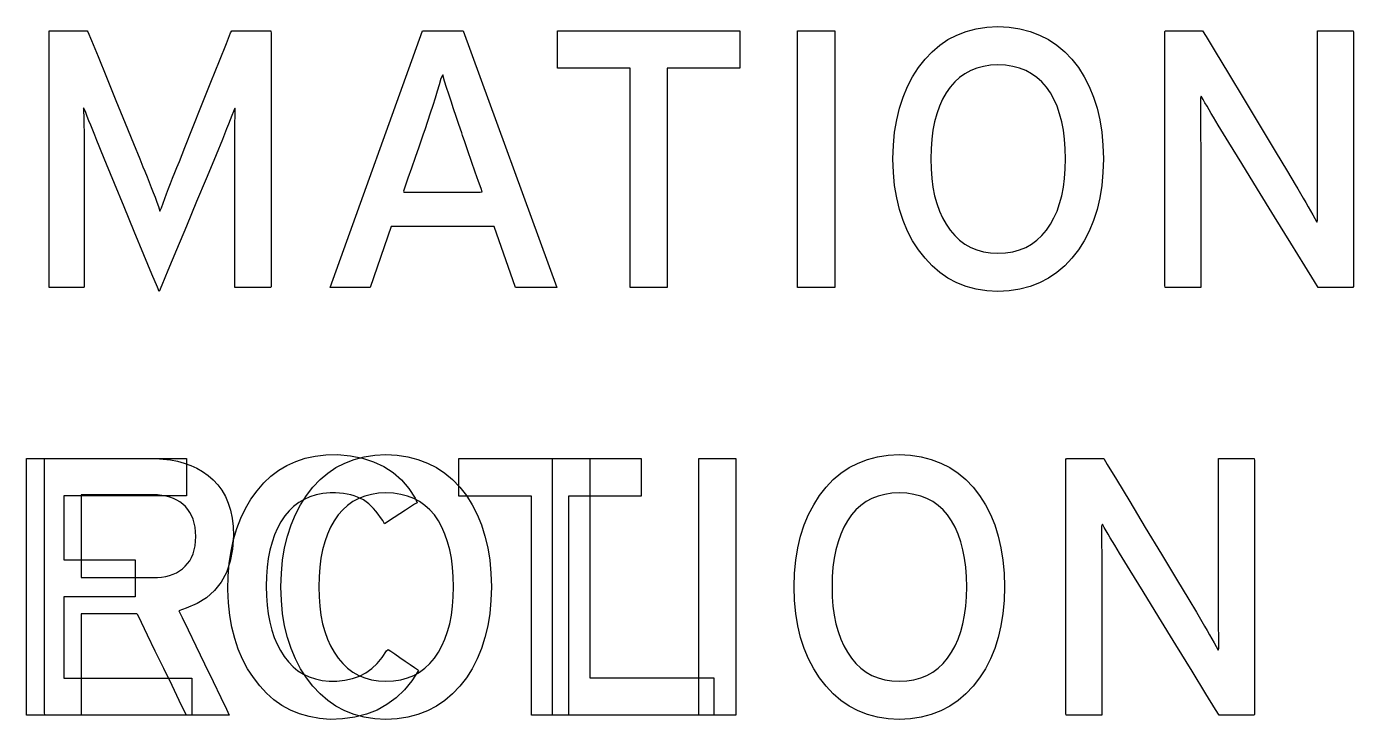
# Model space of a CAD drawing. Extents: x 1 to 47.7, y 0.2 to 33.4.
# Drawn here: x 19.027 to 19.63, y 13.414 to 13.729 of the extents above; entities that cross this region are included whole.
import ezdxf

# ---------------------------------------------------------------- set-up
doc = ezdxf.new("R2010")
doc.units = 0
doc.header["$MEASUREMENT"] = 0
doc.layers.add('5_1__STANDARD_FRONT_OVERLA', color=7, linetype='CONTINUOUS')
doc.layers.add('5_2__BAY_CONTROL_FRONT_OVE', color=7, linetype='CONTINUOUS')

msp = doc.modelspace()

# ---------------------------------------------------------------- linework, layer by layer
at = {"layer": '5_1__STANDARD_FRONT_OVERLA'}
for points in [[(19.1212, 13.6106), (19.1212, 13.61282), (19.1212, 13.61875), (19.1212, 13.6273), (19.1212, 13.63737), (19.1212, 13.64786), (19.1212, 13.65768), (19.1212, 13.66574), (19.1212, 13.67094), (19.1212, 13.67296), (19.12121, 13.67581), (19.12122, 13.67852), (19.12125, 13.68109), (19.12128, 13.68352), (19.12132, 13.68581), (19.12137, 13.68796), (19.12142, 13.68997), (19.12149, 13.69184), (19.12127, 13.69213), (19.12064, 13.69049), (19.11995, 13.68872), (19.1192, 13.68681), (19.1184, 13.68477), (19.11754, 13.68261), (19.11663, 13.68031), (19.11566, 13.67788), (19.11463, 13.67532), (19.11382, 13.67336), (19.11168, 13.66824), (19.10821, 13.65994), (19.1039, 13.64964), (19.09924, 13.6385), (19.09472, 13.62768), (19.09082, 13.61835), (19.08803, 13.61167), (19.08683, 13.60881), (19.08604, 13.61066), (19.08359, 13.61659), (19.07994, 13.62543), (19.07556, 13.63602), (19.07095, 13.64719), (19.06657, 13.65778), (19.06292, 13.66663), (19.06047, 13.67255), (19.05957, 13.67473), (19.05855, 13.67732), (19.05757, 13.67978), (19.05665, 13.68211), (19.05578, 13.6843), (19.05496, 13.68637), (19.0542, 13.6883), (19.05349, 13.69011), (19.05283, 13.69178), (19.05245, 13.69224), (19.05251, 13.6904), (19.05257, 13.68842), (19.05262, 13.6863), (19.05266, 13.68404), (19.0527, 13.68164), (19.05272, 13.6791), (19.05274, 13.67642), (19.05275, 13.67361), (19.05275, 13.6716), (19.05275, 13.66718), (19.05275, 13.65966), (19.05275, 13.65014), (19.05275, 13.6397), (19.05275, 13.62944), (19.05275, 13.62046), (19.05275, 13.61386), (19.05275, 13.61072), (19.0524, 13.6106), (19.05105, 13.6106), (19.04897, 13.6106), (19.04644, 13.6106), (19.04373, 13.6106), (19.04113, 13.6106), (19.03893, 13.6106), (19.0374, 13.6106), (19.03682, 13.6106), (19.03682, 13.6148), (19.03682, 13.62601), (19.03682, 13.64217), (19.03682, 13.6612), (19.03682, 13.68104), (19.03682, 13.69961), (19.03682, 13.71485), (19.03682, 13.72468), (19.03686, 13.72727), (19.03775, 13.72727), (19.03962, 13.72727), (19.04216, 13.72727), (19.04507, 13.72727), (19.04803, 13.72727), (19.05072, 13.72727), (19.05286, 13.72727), (19.05411, 13.72727), (19.0545, 13.72681), (19.05614, 13.72277), (19.0591, 13.71549), (19.06293, 13.70607), (19.06719, 13.69561), (19.07142, 13.6852), (19.07518, 13.67597), (19.07802, 13.66899), (19.07948, 13.66539), (19.08031, 13.66341), (19.08135, 13.6609), (19.08233, 13.65846), (19.08327, 13.65609), (19.08416, 13.65379), (19.08501, 13.65156), (19.0858, 13.64941), (19.08654, 13.64732), (19.08723, 13.64531), (19.08792, 13.64684), (19.08864, 13.64888), (19.08942, 13.65101), (19.09024, 13.65321), (19.09111, 13.65549), (19.09203, 13.65785), (19.093, 13.66029), (19.09401, 13.66282), (19.09496, 13.66516), (19.09604, 13.66786), (19.09856, 13.67418), (19.10209, 13.68301), (19.10618, 13.69325), (19.11039, 13.7038), (19.11428, 13.71355), (19.11742, 13.7214), (19.11936, 13.72625), (19.11984, 13.72727), (19.12089, 13.72727), (19.12291, 13.72727), (19.12559, 13.72727), (19.12861, 13.72727), (19.13164, 13.72727), (19.13438, 13.72727), (19.13649, 13.72727), (19.13766, 13.72727), (19.13779, 13.72592), (19.13779, 13.71757), (19.13779, 13.70336), (19.13779, 13.68535), (19.13779, 13.66561), (19.13779, 13.64622), (19.13779, 13.62925), (19.13779, 13.61676), (19.13779, 13.61082), (19.13742, 13.6106), (19.13602, 13.6106), (19.13386, 13.6106), (19.13122, 13.6106), (19.1284, 13.6106), (19.12569, 13.6106), (19.12339, 13.6106), (19.1218, 13.6106)], [(19.51613, 13.669), (19.51592, 13.66279), (19.51537, 13.65688), (19.51447, 13.65128), (19.51323, 13.64597), (19.51164, 13.64096), (19.50971, 13.63625), (19.50743, 13.63184), (19.5048, 13.62773), (19.50182, 13.62389), (19.49853, 13.62043), (19.49498, 13.61742), (19.49117, 13.61486), (19.4871, 13.61275), (19.48277, 13.61108), (19.47818, 13.60987), (19.47332, 13.6091), (19.46821, 13.60878), (19.46313, 13.6091), (19.45832, 13.60987), (19.45377, 13.61108), (19.44949, 13.61275), (19.44548, 13.61486), (19.44173, 13.61742), (19.43825, 13.62043), (19.43503, 13.62389), (19.43205, 13.62773), (19.42936, 13.63184), (19.42703, 13.63625), (19.42505, 13.64096), (19.42342, 13.64597), (19.42215, 13.65128), (19.42123, 13.65688), (19.42066, 13.66279), (19.42045, 13.669), (19.42066, 13.67521), (19.42123, 13.68113), (19.42215, 13.68675), (19.42342, 13.69209), (19.42505, 13.69713), (19.42703, 13.70187), (19.42936, 13.70633), (19.43205, 13.71049), (19.43503, 13.71433), (19.43825, 13.71773), (19.44173, 13.72069), (19.44548, 13.72321), (19.44949, 13.72528), (19.45377, 13.72691), (19.45832, 13.7281), (19.46313, 13.72884), (19.46821, 13.72914), (19.47332, 13.72884), (19.47818, 13.7281), (19.48277, 13.72691), (19.4871, 13.72528), (19.49117, 13.72321), (19.49498, 13.72069), (19.49853, 13.71773), (19.50182, 13.71433), (19.5048, 13.71049), (19.50743, 13.70633), (19.50971, 13.70187), (19.51164, 13.69713), (19.51323, 13.69209), (19.51447, 13.68675), (19.51537, 13.68113), (19.51592, 13.67521)], [(19.61372, 13.61065), (19.61207, 13.61332), (19.60769, 13.62044), (19.60138, 13.63069), (19.59396, 13.64274), (19.58625, 13.65526), (19.57907, 13.66693), (19.57323, 13.67642), (19.56954, 13.6824), (19.56837, 13.68433), (19.56727, 13.68616), (19.56621, 13.68793), (19.56519, 13.68966), (19.5642, 13.69133), (19.56324, 13.69295), (19.56232, 13.69452), (19.56144, 13.69604), (19.56059, 13.69751), (19.56024, 13.69656), (19.56024, 13.69375), (19.56025, 13.69086), (19.56026, 13.68787), (19.56028, 13.6848), (19.5603, 13.68163), (19.56033, 13.67838), (19.56036, 13.67503), (19.56039, 13.6716), (19.5604, 13.66946), (19.5604, 13.66404), (19.5604, 13.65587), (19.5604, 13.64606), (19.5604, 13.6357), (19.5604, 13.62588), (19.5604, 13.61772), (19.5604, 13.61229), (19.56038, 13.61065), (19.55962, 13.61065), (19.55791, 13.61065), (19.55553, 13.61065), (19.5528, 13.61065), (19.55, 13.61065), (19.54743, 13.61065), (19.54539, 13.61065), (19.54419, 13.61065), (19.54399, 13.61147), (19.54399, 13.61902), (19.54399, 13.63277), (19.54399, 13.6506), (19.54399, 13.67039), (19.54399, 13.69003), (19.54399, 13.70741), (19.54399, 13.7204), (19.54399, 13.7269), (19.54431, 13.72727), (19.54573, 13.72727), (19.54796, 13.72727), (19.55072, 13.72727), (19.55367, 13.72727), (19.55651, 13.72727), (19.55893, 13.72727), (19.56061, 13.72727), (19.56124, 13.72727), (19.56281, 13.72467), (19.56699, 13.71774), (19.573, 13.70777), (19.58008, 13.69604), (19.58743, 13.68386), (19.59428, 13.6725), (19.59985, 13.66327), (19.60336, 13.65744), (19.60455, 13.65545), (19.60581, 13.65329), (19.60702, 13.6512), (19.60818, 13.64918), (19.60928, 13.64724), (19.61034, 13.64538), (19.61134, 13.64359), (19.61229, 13.64187), (19.6132, 13.64023), (19.61354, 13.64117), (19.61351, 13.64406), (19.61348, 13.64703), (19.61345, 13.65009), (19.61344, 13.65322), (19.61342, 13.65644), (19.61341, 13.65974), (19.61341, 13.66312), (19.6134, 13.66658), (19.6134, 13.66871), (19.6134, 13.67412), (19.6134, 13.68225), (19.6134, 13.69202), (19.6134, 13.70233), (19.6134, 13.7121), (19.6134, 13.72023), (19.6134, 13.72564), (19.61342, 13.72727), (19.61418, 13.72727), (19.61589, 13.72727), (19.61827, 13.72727), (19.621, 13.72727), (19.6238, 13.72727), (19.62637, 13.72727), (19.62841, 13.72727), (19.62961, 13.72727), (19.62981, 13.72645), (19.62981, 13.71889), (19.62981, 13.70514), (19.62981, 13.68732), (19.62981, 13.66753), (19.62981, 13.64788), (19.62981, 13.63051), (19.62981, 13.61752), (19.62981, 13.61102), (19.62951, 13.61065), (19.62819, 13.61065), (19.6261, 13.61065), (19.62353, 13.61065), (19.62078, 13.61065), (19.61813, 13.61065), (19.61587, 13.61065), (19.6143, 13.61065)], [(19.22439, 13.6808), (19.22309, 13.68463), (19.22186, 13.68831), (19.22069, 13.69183), (19.21958, 13.6952), (19.21853, 13.69842), (19.21755, 13.70148), (19.21663, 13.70438), (19.21577, 13.70713), (19.21499, 13.70553), (19.21416, 13.7027), (19.21325, 13.69971), (19.21227, 13.69655), (19.21121, 13.69322), (19.21008, 13.68972), (19.20887, 13.68606), (19.20759, 13.68222), (19.20692, 13.68023), (19.20614, 13.67798), (19.20485, 13.67429), (19.20326, 13.66972), (19.20158, 13.66486), (19.19999, 13.66029), (19.1987, 13.65659), (19.19792, 13.65435), (19.19803, 13.65394), (19.20057, 13.65394), (19.20522, 13.65394), (19.2112, 13.65394), (19.21774, 13.65394), (19.22403, 13.65394), (19.22931, 13.65394), (19.23279, 13.65394), (19.23373, 13.65398), (19.23321, 13.65549), (19.23209, 13.6587), (19.23059, 13.66302), (19.2289, 13.66786), (19.22723, 13.67264), (19.22579, 13.67679), (19.22478, 13.6797)], [(19.4989, 13.669), (19.49879, 13.67358), (19.49847, 13.67793), (19.49794, 13.68204), (19.49719, 13.68591), (19.49623, 13.68954), (19.49505, 13.69294), (19.49366, 13.6961), (19.49205, 13.69903), (19.49023, 13.70167), (19.48818, 13.704), (19.48594, 13.70602), (19.48349, 13.70773), (19.48084, 13.70914), (19.47799, 13.71024), (19.47493, 13.71104), (19.47167, 13.71154), (19.46821, 13.71173), (19.46482, 13.71154), (19.46162, 13.71104), (19.45861, 13.71024), (19.45581, 13.70914), (19.45319, 13.70773), (19.45077, 13.70602), (19.44855, 13.704), (19.44651, 13.70167), (19.44467, 13.69903), (19.44303, 13.6961), (19.44161, 13.69294), (19.44041, 13.68954), (19.43942, 13.68591), (19.43866, 13.68204), (19.43811, 13.67793), (19.43779, 13.67358), (19.43768, 13.669), (19.43779, 13.66447), (19.43811, 13.66018), (19.43866, 13.65612), (19.43942, 13.65229), (19.44041, 13.64869), (19.44161, 13.64532), (19.44303, 13.64219), (19.44467, 13.63929), (19.44651, 13.63659), (19.44855, 13.63415), (19.45077, 13.63204), (19.45319, 13.63025), (19.45581, 13.62879), (19.45861, 13.62765), (19.46162, 13.62684), (19.46482, 13.62635), (19.46821, 13.62619), (19.47167, 13.62635), (19.47493, 13.62684), (19.47799, 13.62765), (19.48084, 13.62879), (19.48349, 13.63025), (19.48594, 13.63204), (19.48818, 13.63415), (19.49023, 13.63659), (19.49205, 13.63929), (19.49366, 13.64219), (19.49505, 13.64532), (19.49623, 13.64869), (19.49719, 13.65229), (19.49794, 13.65612), (19.49847, 13.66018), (19.49879, 13.66447)], [(19.12062, 13.49795), (19.12019, 13.49177), (19.11912, 13.48617), (19.11741, 13.48115), (19.11505, 13.47673), (19.11206, 13.47289), (19.10842, 13.46964), (19.10414, 13.46697), (19.09921, 13.46489), (19.09586, 13.46363), (19.09729, 13.46068), (19.09998, 13.45512), (19.10352, 13.44781), (19.10746, 13.43966), (19.11139, 13.43155), (19.11486, 13.42437), (19.11746, 13.41901), (19.11875, 13.41635), (19.11842, 13.41621), (19.11678, 13.41621), (19.1142, 13.41621), (19.11104, 13.41621), (19.10766, 13.41621), (19.10443, 13.41621), (19.10171, 13.41621), (19.09987, 13.41621), (19.09926, 13.41622), (19.09829, 13.41823), (19.09597, 13.42301), (19.09273, 13.42971), (19.08897, 13.43746), (19.08512, 13.44541), (19.08159, 13.45269), (19.0788, 13.45845), (19.07716, 13.46183), (19.0767, 13.46235), (19.07497, 13.46235), (19.07189, 13.46235), (19.06791, 13.46235), (19.06353, 13.46235), (19.05921, 13.46235), (19.05543, 13.46235), (19.05267, 13.46235), (19.0514, 13.46235), (19.05136, 13.46119), (19.05136, 13.45708), (19.05136, 13.45082), (19.05136, 13.44327), (19.05136, 13.43529), (19.05136, 13.42774), (19.05136, 13.42148), (19.05136, 13.41737), (19.05134, 13.41621), (19.05052, 13.41621), (19.04873, 13.41621), (19.04627, 13.41621), (19.04347, 13.41621), (19.04062, 13.41621), (19.03805, 13.41621), (19.03604, 13.41621), (19.03492, 13.41621), (19.03479, 13.41754), (19.03479, 13.42607), (19.03479, 13.44063), (19.03479, 13.45903), (19.03479, 13.47911), (19.03479, 13.4987), (19.03479, 13.51563), (19.03479, 13.52771), (19.03479, 13.53278), (19.03632, 13.53282), (19.04098, 13.53282), (19.04786, 13.53282), (19.05605, 13.53282), (19.06461, 13.53282), (19.07262, 13.53282), (19.07917, 13.53282), (19.08333, 13.53282), (19.08529, 13.53282), (19.08874, 13.53264), (19.09206, 13.53225), (19.09524, 13.53163), (19.09828, 13.53079), (19.10119, 13.52972), (19.10397, 13.52844), (19.10661, 13.52693), (19.10912, 13.5252), (19.11148, 13.52321), (19.11359, 13.52096), (19.11543, 13.51845), (19.11698, 13.51567), (19.11827, 13.51265), (19.11927, 13.50936), (19.12, 13.50581), (19.12045, 13.50201)], [(19.23789, 13.47456), (19.23768, 13.46835), (19.23713, 13.46244), (19.23623, 13.45683), (19.23499, 13.45152), (19.2334, 13.44651), (19.23147, 13.4418), (19.22919, 13.4374), (19.22657, 13.43328), (19.22358, 13.42945), (19.22029, 13.42599), (19.21674, 13.42298), (19.21294, 13.42042), (19.20886, 13.4183), (19.20453, 13.41664), (19.19994, 13.41542), (19.19508, 13.41465), (19.18997, 13.41433), (19.18489, 13.41465), (19.18008, 13.41542), (19.17554, 13.41664), (19.17126, 13.4183), (19.16724, 13.42042), (19.16349, 13.42298), (19.16001, 13.42599), (19.15679, 13.42945), (19.15381, 13.43328), (19.15112, 13.4374), (19.14879, 13.4418), (19.14681, 13.44651), (19.14518, 13.45152), (19.14391, 13.45683), (19.14299, 13.46244), (19.14242, 13.46835), (19.14221, 13.47456), (19.14242, 13.48077), (19.14299, 13.48668), (19.14391, 13.49231), (19.14518, 13.49764), (19.14681, 13.50268), (19.14879, 13.50743), (19.15112, 13.51188), (19.15381, 13.51604), (19.15679, 13.51988), (19.16001, 13.52329), (19.16349, 13.52625), (19.16724, 13.52876), (19.17126, 13.53084), (19.17554, 13.53247), (19.18008, 13.53365), (19.18489, 13.5344), (19.18997, 13.5347), (19.19508, 13.5344), (19.19994, 13.53365), (19.20453, 13.53247), (19.20886, 13.53084), (19.21294, 13.52876), (19.21674, 13.52625), (19.22029, 13.52329), (19.22358, 13.51988), (19.22657, 13.51604), (19.22919, 13.51188), (19.23147, 13.50743), (19.2334, 13.50268), (19.23499, 13.49764), (19.23623, 13.49231), (19.23713, 13.48668), (19.23768, 13.48077)], [(19.10356, 13.49746), (19.10345, 13.49962), (19.1032, 13.50165), (19.10282, 13.50354), (19.1023, 13.5053), (19.10164, 13.50693), (19.10085, 13.50842), (19.09992, 13.50978), (19.09885, 13.51101), (19.09764, 13.51214), (19.0963, 13.51315), (19.09487, 13.51403), (19.09332, 13.51476), (19.09168, 13.51537), (19.08992, 13.51583), (19.08806, 13.51615), (19.08609, 13.51634), (19.0843, 13.51639), (19.08267, 13.51639), (19.07902, 13.51639), (19.07399, 13.51639), (19.06826, 13.51639), (19.06249, 13.51639), (19.05732, 13.51639), (19.05343, 13.51639), (19.05148, 13.51639), (19.05136, 13.51563), (19.05136, 13.51236), (19.05136, 13.5072), (19.05136, 13.50092), (19.05136, 13.49425), (19.05136, 13.48797), (19.05136, 13.48281), (19.05136, 13.47954), (19.05148, 13.47878), (19.05343, 13.47878), (19.05732, 13.47878), (19.06249, 13.47878), (19.06826, 13.47878), (19.07399, 13.47878), (19.07902, 13.47878), (19.08267, 13.47878), (19.0843, 13.47878), (19.08607, 13.47883), (19.088, 13.47901), (19.08984, 13.47931), (19.09157, 13.47975), (19.0932, 13.48032), (19.09473, 13.48102), (19.09615, 13.48186), (19.09748, 13.48282), (19.0987, 13.48391), (19.09981, 13.48512), (19.10077, 13.48647), (19.10159, 13.48796), (19.10227, 13.48958), (19.1028, 13.49135), (19.10319, 13.49325), (19.10345, 13.49529)], [(19.22066, 13.47456), (19.22056, 13.47914), (19.22023, 13.48348), (19.2197, 13.48759), (19.21895, 13.49146), (19.21799, 13.4951), (19.21681, 13.4985), (19.21542, 13.50166), (19.21381, 13.50458), (19.21199, 13.50723), (19.20995, 13.50955), (19.2077, 13.51157), (19.20525, 13.51329), (19.2026, 13.5147), (19.19975, 13.5158), (19.19669, 13.5166), (19.19343, 13.5171), (19.18997, 13.51729), (19.18658, 13.5171), (19.18338, 13.5166), (19.18038, 13.5158), (19.17757, 13.5147), (19.17495, 13.51329), (19.17253, 13.51157), (19.17031, 13.50955), (19.16827, 13.50723), (19.16643, 13.50458), (19.16479, 13.50166), (19.16337, 13.4985), (19.16217, 13.4951), (19.16119, 13.49146), (19.16042, 13.48759), (19.15987, 13.48348), (19.15955, 13.47914), (19.15944, 13.47456), (19.15955, 13.47003), (19.15987, 13.46573), (19.16042, 13.46167), (19.16119, 13.45784), (19.16217, 13.45424), (19.16337, 13.45088), (19.16479, 13.44775), (19.16643, 13.44484), (19.16827, 13.44214), (19.17031, 13.4397), (19.17253, 13.43759), (19.17495, 13.4358), (19.17757, 13.43434), (19.18038, 13.4332), (19.18338, 13.43239), (19.18658, 13.4319), (19.18997, 13.43174), (19.19343, 13.4319), (19.19669, 13.43239), (19.19975, 13.4332), (19.2026, 13.43434), (19.20525, 13.4358), (19.2077, 13.43759), (19.20995, 13.4397), (19.21199, 13.44214), (19.21381, 13.44484), (19.21542, 13.44775), (19.21681, 13.45088), (19.21799, 13.45424), (19.21895, 13.45784), (19.2197, 13.46167), (19.22023, 13.46573), (19.22056, 13.47003)]]:
    msp.add_lwpolyline(points, close=True, dxfattribs=at)
for points in [[(19.24889, 13.61065), (19.23912, 13.63833), (19.19241, 13.63833), (19.18273, 13.61065), (19.16458, 13.61065), (19.20657, 13.72727), (19.22512, 13.72727), (19.26761, 13.61065), (19.24889, 13.61065)], [(19.31788, 13.71018), (19.31788, 13.61065), (19.30098, 13.61065), (19.30098, 13.71018), (19.26803, 13.71018), (19.26803, 13.72727), (19.35088, 13.72727), (19.35088, 13.71018), (19.31788, 13.71018)], [(19.37708, 13.61065), (19.37708, 13.72727), (19.39398, 13.72727), (19.39398, 13.61065), (19.37708, 13.61065)], [(19.26575, 13.41621), (19.26575, 13.53282), (19.28265, 13.53282), (19.28265, 13.43329), (19.339, 13.43329), (19.339, 13.41621), (19.26575, 13.41621)]]:
    msp.add_lwpolyline(points, dxfattribs=at)
at = {"layer": '5_2__BAY_CONTROL_FRONT_OVE'}
for points in [[(19.1212, 13.6106), (19.1212, 13.61282), (19.1212, 13.61875), (19.1212, 13.6273), (19.1212, 13.63737), (19.1212, 13.64786), (19.1212, 13.65768), (19.1212, 13.66574), (19.1212, 13.67094), (19.1212, 13.67296), (19.12121, 13.67581), (19.12122, 13.67852), (19.12125, 13.68109), (19.12128, 13.68352), (19.12132, 13.68581), (19.12137, 13.68796), (19.12142, 13.68997), (19.12149, 13.69184), (19.12127, 13.69213), (19.12064, 13.69049), (19.11995, 13.68872), (19.1192, 13.68681), (19.1184, 13.68477), (19.11754, 13.68261), (19.11663, 13.68031), (19.11566, 13.67788), (19.11463, 13.67532), (19.11382, 13.67336), (19.11168, 13.66824), (19.10821, 13.65994), (19.1039, 13.64964), (19.09924, 13.6385), (19.09472, 13.62768), (19.09082, 13.61835), (19.08803, 13.61167), (19.08683, 13.60881), (19.08604, 13.61066), (19.08359, 13.61659), (19.07994, 13.62543), (19.07556, 13.63602), (19.07095, 13.64719), (19.06657, 13.65778), (19.06292, 13.66663), (19.06047, 13.67255), (19.05957, 13.67473), (19.05855, 13.67732), (19.05757, 13.67978), (19.05665, 13.68211), (19.05578, 13.6843), (19.05496, 13.68637), (19.0542, 13.6883), (19.05349, 13.69011), (19.05283, 13.69178), (19.05245, 13.69224), (19.05251, 13.6904), (19.05257, 13.68842), (19.05262, 13.6863), (19.05266, 13.68404), (19.0527, 13.68164), (19.05272, 13.6791), (19.05274, 13.67642), (19.05275, 13.67361), (19.05275, 13.6716), (19.05275, 13.66718), (19.05275, 13.65966), (19.05275, 13.65014), (19.05275, 13.6397), (19.05275, 13.62944), (19.05275, 13.62046), (19.05275, 13.61386), (19.05275, 13.61072), (19.0524, 13.6106), (19.05105, 13.6106), (19.04897, 13.6106), (19.04644, 13.6106), (19.04373, 13.6106), (19.04113, 13.6106), (19.03893, 13.6106), (19.0374, 13.6106), (19.03682, 13.6106), (19.03682, 13.6148), (19.03682, 13.62601), (19.03682, 13.64217), (19.03682, 13.6612), (19.03682, 13.68104), (19.03682, 13.69961), (19.03682, 13.71485), (19.03682, 13.72468), (19.03686, 13.72727), (19.03775, 13.72727), (19.03962, 13.72727), (19.04216, 13.72727), (19.04507, 13.72727), (19.04803, 13.72727), (19.05072, 13.72727), (19.05286, 13.72727), (19.05411, 13.72727), (19.0545, 13.72681), (19.05614, 13.72277), (19.0591, 13.71549), (19.06293, 13.70607), (19.06719, 13.69561), (19.07142, 13.6852), (19.07518, 13.67597), (19.07802, 13.66899), (19.07948, 13.66539), (19.08031, 13.66341), (19.08135, 13.6609), (19.08233, 13.65846), (19.08327, 13.65609), (19.08416, 13.65379), (19.08501, 13.65156), (19.0858, 13.64941), (19.08654, 13.64732), (19.08723, 13.64531), (19.08792, 13.64684), (19.08864, 13.64888), (19.08942, 13.65101), (19.09024, 13.65321), (19.09111, 13.65549), (19.09203, 13.65785), (19.093, 13.66029), (19.09401, 13.66282), (19.09496, 13.66516), (19.09604, 13.66786), (19.09856, 13.67418), (19.10209, 13.68301), (19.10618, 13.69325), (19.11039, 13.7038), (19.11428, 13.71355), (19.11742, 13.7214), (19.11936, 13.72625), (19.11984, 13.72727), (19.12089, 13.72727), (19.12291, 13.72727), (19.12559, 13.72727), (19.12861, 13.72727), (19.13164, 13.72727), (19.13438, 13.72727), (19.13649, 13.72727), (19.13766, 13.72727), (19.13779, 13.72592), (19.13779, 13.71757), (19.13779, 13.70336), (19.13779, 13.68535), (19.13779, 13.66561), (19.13779, 13.64622), (19.13779, 13.62925), (19.13779, 13.61676), (19.13779, 13.61082), (19.13742, 13.6106), (19.13602, 13.6106), (19.13386, 13.6106), (19.13122, 13.6106), (19.1284, 13.6106), (19.12569, 13.6106), (19.12339, 13.6106), (19.1218, 13.6106)], [(19.51613, 13.669), (19.51592, 13.66279), (19.51537, 13.65688), (19.51447, 13.65128), (19.51323, 13.64597), (19.51164, 13.64096), (19.50971, 13.63625), (19.50743, 13.63184), (19.5048, 13.62773), (19.50182, 13.62389), (19.49853, 13.62043), (19.49498, 13.61742), (19.49117, 13.61486), (19.4871, 13.61275), (19.48277, 13.61108), (19.47818, 13.60987), (19.47332, 13.6091), (19.46821, 13.60878), (19.46313, 13.6091), (19.45832, 13.60987), (19.45377, 13.61108), (19.44949, 13.61275), (19.44548, 13.61486), (19.44173, 13.61742), (19.43825, 13.62043), (19.43503, 13.62389), (19.43205, 13.62773), (19.42936, 13.63184), (19.42703, 13.63625), (19.42505, 13.64096), (19.42342, 13.64597), (19.42215, 13.65128), (19.42123, 13.65688), (19.42066, 13.66279), (19.42045, 13.669), (19.42066, 13.67521), (19.42123, 13.68113), (19.42215, 13.68675), (19.42342, 13.69209), (19.42505, 13.69713), (19.42703, 13.70187), (19.42936, 13.70633), (19.43205, 13.71049), (19.43503, 13.71433), (19.43825, 13.71773), (19.44173, 13.72069), (19.44548, 13.72321), (19.44949, 13.72528), (19.45377, 13.72691), (19.45832, 13.7281), (19.46313, 13.72884), (19.46821, 13.72914), (19.47332, 13.72884), (19.47818, 13.7281), (19.48277, 13.72691), (19.4871, 13.72528), (19.49117, 13.72321), (19.49498, 13.72069), (19.49853, 13.71773), (19.50182, 13.71433), (19.5048, 13.71049), (19.50743, 13.70633), (19.50971, 13.70187), (19.51164, 13.69713), (19.51323, 13.69209), (19.51447, 13.68675), (19.51537, 13.68113), (19.51592, 13.67521)], [(19.61372, 13.61065), (19.61207, 13.61332), (19.60769, 13.62044), (19.60138, 13.63069), (19.59396, 13.64274), (19.58625, 13.65526), (19.57907, 13.66693), (19.57323, 13.67642), (19.56954, 13.6824), (19.56837, 13.68433), (19.56727, 13.68616), (19.56621, 13.68793), (19.56519, 13.68966), (19.5642, 13.69133), (19.56324, 13.69295), (19.56232, 13.69452), (19.56144, 13.69604), (19.56059, 13.69751), (19.56024, 13.69656), (19.56024, 13.69375), (19.56025, 13.69086), (19.56026, 13.68787), (19.56028, 13.6848), (19.5603, 13.68163), (19.56033, 13.67838), (19.56036, 13.67503), (19.56039, 13.6716), (19.5604, 13.66946), (19.5604, 13.66404), (19.5604, 13.65587), (19.5604, 13.64606), (19.5604, 13.6357), (19.5604, 13.62588), (19.5604, 13.61772), (19.5604, 13.61229), (19.56038, 13.61065), (19.55962, 13.61065), (19.55791, 13.61065), (19.55553, 13.61065), (19.5528, 13.61065), (19.55, 13.61065), (19.54743, 13.61065), (19.54539, 13.61065), (19.54419, 13.61065), (19.54399, 13.61147), (19.54399, 13.61902), (19.54399, 13.63277), (19.54399, 13.6506), (19.54399, 13.67039), (19.54399, 13.69003), (19.54399, 13.70741), (19.54399, 13.7204), (19.54399, 13.7269), (19.54431, 13.72727), (19.54573, 13.72727), (19.54796, 13.72727), (19.55072, 13.72727), (19.55367, 13.72727), (19.55651, 13.72727), (19.55893, 13.72727), (19.56061, 13.72727), (19.56124, 13.72727), (19.56281, 13.72467), (19.56699, 13.71774), (19.573, 13.70777), (19.58008, 13.69604), (19.58743, 13.68386), (19.59428, 13.6725), (19.59985, 13.66327), (19.60336, 13.65744), (19.60455, 13.65545), (19.60581, 13.65329), (19.60702, 13.6512), (19.60818, 13.64918), (19.60928, 13.64724), (19.61034, 13.64538), (19.61134, 13.64359), (19.61229, 13.64187), (19.6132, 13.64023), (19.61354, 13.64117), (19.61351, 13.64406), (19.61348, 13.64703), (19.61345, 13.65009), (19.61344, 13.65322), (19.61342, 13.65644), (19.61341, 13.65974), (19.61341, 13.66312), (19.6134, 13.66658), (19.6134, 13.66871), (19.6134, 13.67412), (19.6134, 13.68225), (19.6134, 13.69202), (19.6134, 13.70233), (19.6134, 13.7121), (19.6134, 13.72023), (19.6134, 13.72564), (19.61342, 13.72727), (19.61418, 13.72727), (19.61589, 13.72727), (19.61827, 13.72727), (19.621, 13.72727), (19.6238, 13.72727), (19.62637, 13.72727), (19.62841, 13.72727), (19.62961, 13.72727), (19.62981, 13.72645), (19.62981, 13.71889), (19.62981, 13.70514), (19.62981, 13.68732), (19.62981, 13.66753), (19.62981, 13.64788), (19.62981, 13.63051), (19.62981, 13.61752), (19.62981, 13.61102), (19.62951, 13.61065), (19.62819, 13.61065), (19.6261, 13.61065), (19.62353, 13.61065), (19.62078, 13.61065), (19.61813, 13.61065), (19.61587, 13.61065), (19.6143, 13.61065)], [(19.22439, 13.6808), (19.22309, 13.68463), (19.22186, 13.68831), (19.22069, 13.69183), (19.21958, 13.6952), (19.21853, 13.69842), (19.21755, 13.70148), (19.21663, 13.70438), (19.21577, 13.70713), (19.21499, 13.70553), (19.21416, 13.7027), (19.21325, 13.69971), (19.21227, 13.69655), (19.21121, 13.69322), (19.21008, 13.68972), (19.20887, 13.68606), (19.20759, 13.68222), (19.20692, 13.68023), (19.20614, 13.67798), (19.20485, 13.67429), (19.20326, 13.66972), (19.20158, 13.66486), (19.19999, 13.66029), (19.1987, 13.65659), (19.19792, 13.65435), (19.19803, 13.65394), (19.20057, 13.65394), (19.20522, 13.65394), (19.2112, 13.65394), (19.21774, 13.65394), (19.22403, 13.65394), (19.22931, 13.65394), (19.23279, 13.65394), (19.23373, 13.65398), (19.23321, 13.65549), (19.23209, 13.6587), (19.23059, 13.66302), (19.2289, 13.66786), (19.22723, 13.67264), (19.22579, 13.67679), (19.22478, 13.6797)], [(19.4989, 13.669), (19.49879, 13.67358), (19.49847, 13.67793), (19.49794, 13.68204), (19.49719, 13.68591), (19.49623, 13.68954), (19.49505, 13.69294), (19.49366, 13.6961), (19.49205, 13.69903), (19.49023, 13.70167), (19.48818, 13.704), (19.48594, 13.70602), (19.48349, 13.70773), (19.48084, 13.70914), (19.47799, 13.71024), (19.47493, 13.71104), (19.47167, 13.71154), (19.46821, 13.71173), (19.46482, 13.71154), (19.46162, 13.71104), (19.45861, 13.71024), (19.45581, 13.70914), (19.45319, 13.70773), (19.45077, 13.70602), (19.44855, 13.704), (19.44651, 13.70167), (19.44467, 13.69903), (19.44303, 13.6961), (19.44161, 13.69294), (19.44041, 13.68954), (19.43942, 13.68591), (19.43866, 13.68204), (19.43811, 13.67793), (19.43779, 13.67358), (19.43768, 13.669), (19.43779, 13.66447), (19.43811, 13.66018), (19.43866, 13.65612), (19.43942, 13.65229), (19.44041, 13.64869), (19.44161, 13.64532), (19.44303, 13.64219), (19.44467, 13.63929), (19.44651, 13.63659), (19.44855, 13.63415), (19.45077, 13.63204), (19.45319, 13.63025), (19.45581, 13.62879), (19.45861, 13.62765), (19.46162, 13.62684), (19.46482, 13.62635), (19.46821, 13.62619), (19.47167, 13.62635), (19.47493, 13.62684), (19.47799, 13.62765), (19.48084, 13.62879), (19.48349, 13.63025), (19.48594, 13.63204), (19.48818, 13.63415), (19.49023, 13.63659), (19.49205, 13.63929), (19.49366, 13.64219), (19.49505, 13.64532), (19.49623, 13.64869), (19.49719, 13.65229), (19.49794, 13.65612), (19.49847, 13.66018), (19.49879, 13.66447)], [(19.20479, 13.43663), (19.20174, 13.4319), (19.19833, 13.42773), (19.19455, 13.42413), (19.19041, 13.42109), (19.18591, 13.41861), (19.18105, 13.41669), (19.17583, 13.41534), (19.17024, 13.41455), (19.16458, 13.41437), (19.15969, 13.41479), (19.15506, 13.41564), (19.15068, 13.4169), (19.14655, 13.4186), (19.14268, 13.42071), (19.13906, 13.42326), (19.13569, 13.42622), (19.13258, 13.42961), (19.12968, 13.43336), (19.12706, 13.43736), (19.12478, 13.44165), (19.12283, 13.44622), (19.12122, 13.45107), (19.11995, 13.45621), (19.11901, 13.46163), (19.1184, 13.46733), (19.11814, 13.47332), (19.11826, 13.47942), (19.11873, 13.48524), (19.11953, 13.49079), (19.12067, 13.49606), (19.12215, 13.50106), (19.12396, 13.50578), (19.12611, 13.51022), (19.12859, 13.51438), (19.1314, 13.51826), (19.13442, 13.52177), (19.13768, 13.52486), (19.1412, 13.52752), (19.14497, 13.52977), (19.149, 13.5316), (19.15327, 13.533), (19.1578, 13.53399), (19.16258, 13.53455), (19.16797, 13.53465), (19.17386, 13.53415), (19.17933, 13.53308), (19.18438, 13.53145), (19.189, 13.52925), (19.19321, 13.5265), (19.19698, 13.52318), (19.20034, 13.5193), (19.20327, 13.51486), (19.20412, 13.5128), (19.20299, 13.51207), (19.20112, 13.51087), (19.19878, 13.50935), (19.19622, 13.50771), (19.19373, 13.5061), (19.19158, 13.50471), (19.19002, 13.50371), (19.18934, 13.50327), (19.18849, 13.50465), (19.18749, 13.50616), (19.18647, 13.50758), (19.18542, 13.50889), (19.18434, 13.51012), (19.18324, 13.51124), (19.18211, 13.51228), (19.18096, 13.51321), (19.17976, 13.51404), (19.17845, 13.51476), (19.17706, 13.51538), (19.17559, 13.51591), (19.17404, 13.51636), (19.17241, 13.51672), (19.1707, 13.51699), (19.16892, 13.51717), (19.16705, 13.51727), (19.16455, 13.51725), (19.16132, 13.51695), (19.15828, 13.51637), (19.15543, 13.51549), (19.15277, 13.51433), (19.15029, 13.51288), (19.14801, 13.51114), (19.14591, 13.50911), (19.144, 13.50679), (19.14225, 13.50416), (19.14068, 13.50128), (19.13932, 13.49818), (19.13817, 13.49486), (19.13722, 13.4913), (19.13648, 13.48753), (19.13595, 13.48353), (19.13563, 13.47931), (19.13551, 13.47486), (19.1356, 13.47043), (19.1359, 13.46623), (19.1364, 13.46225), (19.13711, 13.45848), (19.13803, 13.45494), (19.13916, 13.45162), (19.14049, 13.44851), (19.14203, 13.44563), (19.14376, 13.44295), (19.14564, 13.44048), (19.14772, 13.43831), (19.14998, 13.43645), (19.15243, 13.43491), (19.15507, 13.43366), (19.15789, 13.43273), (19.16091, 13.4321), (19.16411, 13.43179), (19.16768, 13.43178), (19.17134, 13.43215), (19.17475, 13.43291), (19.17793, 13.43404), (19.18087, 13.43556), (19.18358, 13.43746), (19.18604, 13.43974), (19.18827, 13.44241), (19.19025, 13.44546), (19.19102, 13.44614), (19.19218, 13.44534), (19.19401, 13.44408), (19.19625, 13.44253), (19.19865, 13.44087), (19.20096, 13.43928), (19.20292, 13.43793), (19.20428, 13.43698)], [(19.4712, 13.47456), (19.471, 13.46835), (19.47045, 13.46244), (19.46955, 13.45683), (19.46831, 13.45152), (19.46672, 13.44651), (19.46478, 13.4418), (19.46251, 13.4374), (19.45988, 13.43328), (19.4569, 13.42945), (19.45361, 13.42599), (19.45006, 13.42298), (19.44625, 13.42042), (19.44218, 13.4183), (19.43785, 13.41664), (19.43326, 13.41542), (19.4284, 13.41465), (19.42329, 13.41433), (19.41821, 13.41465), (19.4134, 13.41542), (19.40885, 13.41664), (19.40457, 13.4183), (19.40056, 13.42042), (19.39681, 13.42298), (19.39333, 13.42599), (19.39011, 13.42945), (19.38713, 13.43328), (19.38444, 13.4374), (19.38211, 13.4418), (19.38013, 13.44651), (19.3785, 13.45152), (19.37722, 13.45683), (19.37631, 13.46244), (19.37574, 13.46835), (19.37553, 13.47456), (19.37574, 13.48077), (19.37631, 13.48668), (19.37722, 13.49231), (19.3785, 13.49764), (19.38013, 13.50268), (19.38211, 13.50743), (19.38444, 13.51188), (19.38713, 13.51604), (19.39011, 13.51988), (19.39333, 13.52329), (19.39681, 13.52625), (19.40056, 13.52876), (19.40457, 13.53084), (19.40885, 13.53247), (19.4134, 13.53365), (19.41821, 13.5344), (19.42329, 13.5347), (19.4284, 13.5344), (19.43326, 13.53365), (19.43785, 13.53247), (19.44218, 13.53084), (19.44625, 13.52876), (19.45006, 13.52625), (19.45361, 13.52329), (19.4569, 13.51988), (19.45988, 13.51604), (19.46251, 13.51188), (19.46478, 13.50743), (19.46672, 13.50268), (19.46831, 13.49764), (19.46955, 13.49231), (19.47045, 13.48668), (19.471, 13.48077)], [(19.56879, 13.41621), (19.56715, 13.41887), (19.56277, 13.426), (19.55646, 13.43624), (19.54904, 13.44829), (19.54133, 13.46081), (19.53415, 13.47248), (19.52831, 13.48197), (19.52462, 13.48796), (19.52344, 13.48988), (19.52235, 13.49171), (19.52129, 13.49349), (19.52027, 13.49521), (19.51928, 13.49688), (19.51832, 13.49851), (19.5174, 13.50008), (19.51652, 13.5016), (19.51567, 13.50306), (19.51531, 13.50211), (19.51532, 13.49931), (19.51533, 13.49641), (19.51534, 13.49343), (19.51536, 13.49035), (19.51538, 13.48719), (19.51541, 13.48394), (19.51544, 13.48059), (19.51547, 13.47716), (19.51548, 13.47502), (19.51548, 13.46959), (19.51548, 13.46142), (19.51548, 13.45161), (19.51548, 13.44125), (19.51548, 13.43144), (19.51548, 13.42327), (19.51548, 13.41785), (19.51546, 13.41621), (19.5147, 13.41621), (19.51299, 13.41621), (19.51061, 13.41621), (19.50787, 13.41621), (19.50507, 13.41621), (19.50251, 13.41621), (19.50047, 13.41621), (19.49927, 13.41621), (19.49906, 13.41702), (19.49906, 13.42458), (19.49906, 13.43833), (19.49906, 13.45616), (19.49906, 13.47595), (19.49906, 13.49559), (19.49906, 13.51296), (19.49906, 13.52596), (19.49906, 13.53246), (19.49939, 13.53282), (19.5008, 13.53282), (19.50304, 13.53282), (19.5058, 13.53282), (19.50875, 13.53282), (19.51159, 13.53282), (19.51401, 13.53282), (19.51569, 13.53282), (19.51632, 13.53282), (19.51788, 13.53023), (19.52206, 13.5233), (19.52808, 13.51332), (19.53515, 13.5016), (19.5425, 13.48941), (19.54936, 13.47806), (19.55493, 13.46882), (19.55844, 13.463), (19.55963, 13.46101), (19.56089, 13.45884), (19.5621, 13.45675), (19.56326, 13.45474), (19.56436, 13.4528), (19.56542, 13.45093), (19.56642, 13.44914), (19.56737, 13.44743), (19.56827, 13.44579), (19.56862, 13.44672), (19.56859, 13.44962), (19.56856, 13.45259), (19.56853, 13.45564), (19.56851, 13.45878), (19.5685, 13.462), (19.56849, 13.46529), (19.56848, 13.46867), (19.56848, 13.47213), (19.56848, 13.47427), (19.56848, 13.47967), (19.56848, 13.4878), (19.56848, 13.49757), (19.56848, 13.50789), (19.56848, 13.51766), (19.56848, 13.52579), (19.56848, 13.53119), (19.56849, 13.53282), (19.56925, 13.53282), (19.57097, 13.53282), (19.57335, 13.53282), (19.57608, 13.53282), (19.57888, 13.53282), (19.58145, 13.53282), (19.58348, 13.53282), (19.58469, 13.53282), (19.58489, 13.532), (19.58489, 13.52445), (19.58489, 13.5107), (19.58489, 13.49287), (19.58489, 13.47308), (19.58489, 13.45344), (19.58489, 13.43607), (19.58489, 13.42307), (19.58489, 13.41657), (19.58459, 13.41621), (19.58327, 13.41621), (19.58118, 13.41621), (19.57861, 13.41621), (19.57586, 13.41621), (19.5732, 13.41621), (19.57095, 13.41621), (19.56938, 13.41621)], [(19.45398, 13.47456), (19.45387, 13.47914), (19.45355, 13.48348), (19.45302, 13.48759), (19.45227, 13.49146), (19.4513, 13.4951), (19.45013, 13.4985), (19.44874, 13.50166), (19.44713, 13.50458), (19.4453, 13.50723), (19.44326, 13.50955), (19.44102, 13.51157), (19.43857, 13.51329), (19.43592, 13.5147), (19.43307, 13.5158), (19.43001, 13.5166), (19.42675, 13.5171), (19.42329, 13.51729), (19.41989, 13.5171), (19.4167, 13.5166), (19.41369, 13.5158), (19.41088, 13.5147), (19.40827, 13.51329), (19.40585, 13.51157), (19.40362, 13.50955), (19.40159, 13.50723), (19.39975, 13.50458), (19.39811, 13.50166), (19.39669, 13.4985), (19.39549, 13.4951), (19.3945, 13.49146), (19.39374, 13.48759), (19.39319, 13.48348), (19.39286, 13.47914), (19.39275, 13.47456), (19.39286, 13.47003), (19.39319, 13.46573), (19.39374, 13.46167), (19.3945, 13.45784), (19.39549, 13.45424), (19.39669, 13.45088), (19.39811, 13.44775), (19.39975, 13.44484), (19.40159, 13.44214), (19.40362, 13.4397), (19.40585, 13.43759), (19.40827, 13.4358), (19.41088, 13.43434), (19.41369, 13.4332), (19.4167, 13.43239), (19.41989, 13.4319), (19.42329, 13.43174), (19.42675, 13.4319), (19.43001, 13.43239), (19.43307, 13.4332), (19.43592, 13.43434), (19.43857, 13.4358), (19.44102, 13.43759), (19.44326, 13.4397), (19.4453, 13.44214), (19.44713, 13.44484), (19.44874, 13.44775), (19.45013, 13.45088), (19.4513, 13.45424), (19.45227, 13.45784), (19.45302, 13.46167), (19.45355, 13.46573), (19.45387, 13.47003)]]:
    msp.add_lwpolyline(points, close=True, dxfattribs=at)
for points in [[(19.24889, 13.61065), (19.23912, 13.63833), (19.19241, 13.63833), (19.18273, 13.61065), (19.16458, 13.61065), (19.20657, 13.72727), (19.22512, 13.72727), (19.26761, 13.61065), (19.24889, 13.61065)], [(19.31788, 13.71018), (19.31788, 13.61065), (19.30098, 13.61065), (19.30098, 13.71018), (19.26803, 13.71018), (19.26803, 13.72727), (19.35088, 13.72727), (19.35088, 13.71018), (19.31788, 13.71018)], [(19.37708, 13.61065), (19.37708, 13.72727), (19.39398, 13.72727), (19.39398, 13.61065), (19.37708, 13.61065)], [(19.02657, 13.41621), (19.02657, 13.53282), (19.09935, 13.53282), (19.09935, 13.5159), (19.04347, 13.5159), (19.04347, 13.48692), (19.07593, 13.48692), (19.07593, 13.47), (19.04347, 13.47), (19.04347, 13.43313), (19.10179, 13.43313), (19.10179, 13.41621), (19.02657, 13.41621)], [(19.27296, 13.51574), (19.27296, 13.41621), (19.25606, 13.41621), (19.25606, 13.51574), (19.2231, 13.51574), (19.2231, 13.53282), (19.30596, 13.53282), (19.30596, 13.51574), (19.27296, 13.51574)], [(19.33215, 13.41621), (19.33215, 13.53282), (19.34905, 13.53282), (19.34905, 13.41621), (19.33215, 13.41621)]]:
    msp.add_lwpolyline(points, dxfattribs=at)

doc.saveas('drawing.dxf')
